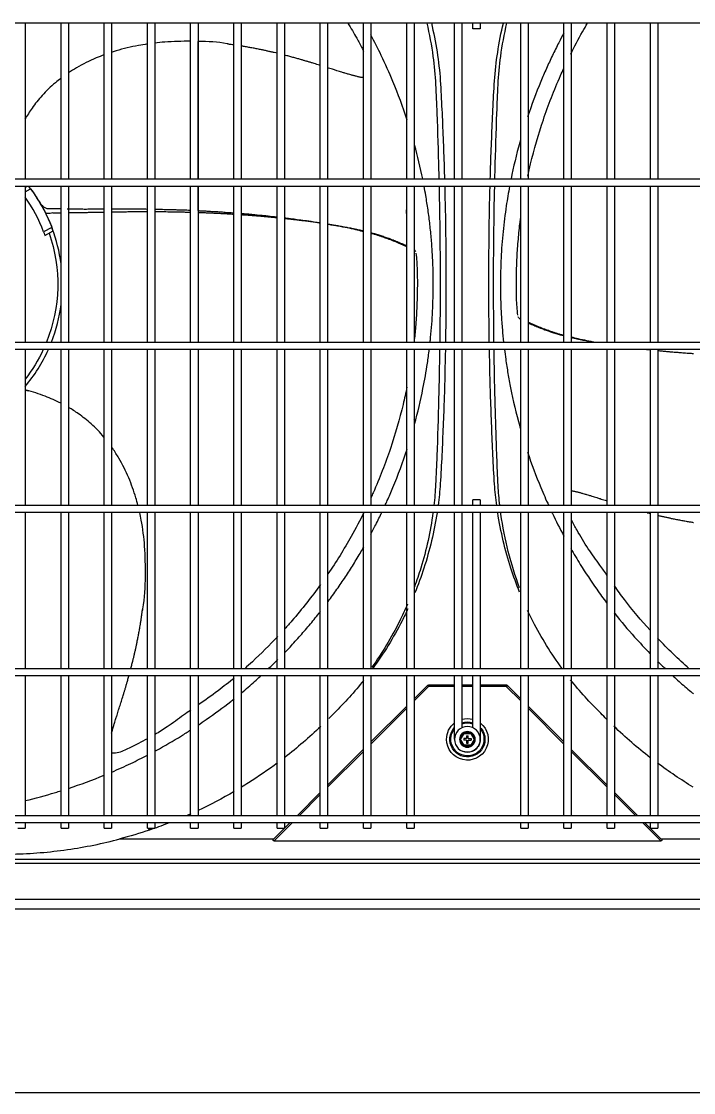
# Model space of a CAD drawing. Header units: millimetres. Extents: x 0 to 504600, y 0 to 118800.
# Drawn here: x 432141 to 432506, y 45578 to 46161 of the extents above; entities that cross this region are included whole.
import ezdxf

# ---------------------------------------------------------------- set-up
doc = ezdxf.new("R2010")
doc.units = ezdxf.units.MM
doc.header["$LTSCALE"] = 200
doc.layers.add('LG-AIRCON', color=240, linetype='Continuous')

# ---------------------------------------------------------------- blocks, each defined once
blk = doc.blocks.new('UXB1', base_point=(168674.67, -72229.04))
at = {"layer": 'LG-AIRCON', "color": 0}
for p, q in [((168093.75, -71467.16), (169255.13, -71467.16)), ((169255.13, -71472.16), (168093.75, -71472.16)), ((168148.66, -71491.95), (169200.23, -71491.95)), ((169198.7, -71494.07), (168150.18, -71494.07)), ((168485.48, -71505.19), (168569.18, -71505.19)), ((168577.98, -71513.99), (168568.98, -71504.99)), ((168569.31, -71504.19), (168779.56, -71504.19)), ((168579.11, -71513.99), (168569.31, -71504.19)), ((168779.56, -71504.19), (168769.76, -71513.99)), ((168779.89, -71504.99), (168770.9, -71513.99)), ((168779.69, -71505.19), (168863.4, -71505.19)), ((168429.98, -71510.99), (168433.98, -71510.99)), ((168433.98, -71513.99), (168433.98, -71510.99)), ((168453.48, -71510.99), (168453.48, -71513.99)), ((168453.48, -71510.99), (168457.47, -71510.99)), ((168457.47, -71513.99), (168457.47, -71510.99)), ((168476.97, -71510.99), (168476.97, -71513.99)), ((168476.97, -71510.99), (168480.97, -71510.99)), ((168480.97, -71513.99), (168480.97, -71510.99)), ((168500.47, -71510.99), (168500.47, -71513.99)), ((168500.47, -71510.99), (168504.47, -71510.99)), ((168504.47, -71513.99), (168504.47, -71510.99)), ((168523.96, -71510.99), (168523.96, -71513.99)), ((168523.96, -71510.99), (168527.96, -71510.99)), ((168527.96, -71513.99), (168527.96, -71510.99)), ((168547.46, -71510.99), (168547.46, -71513.99)), ((168547.46, -71510.99), (168551.46, -71510.99)), ((168551.46, -71513.99), (168551.46, -71510.99)), ((168570.96, -71510.99), (168570.96, -71513.99)), ((168570.96, -71510.99), (168574.96, -71510.99)), ((168574.96, -71513.99), (168574.96, -71510.99)), ((168594.45, -71510.99), (168594.45, -71513.99)), ((168594.45, -71510.99), (168598.45, -71510.99)), ((168598.45, -71513.99), (168598.45, -71510.99)), ((168617.95, -71510.99), (168617.95, -71513.99)), ((168617.95, -71510.99), (168621.95, -71510.99)), ((168621.95, -71513.99), (168621.95, -71510.99)), ((168641.45, -71510.99), (168641.45, -71513.99)), ((168641.45, -71510.99), (168645.45, -71510.99)), ((168645.45, -71513.99), (168645.45, -71510.99)), ((168703.44, -71510.99), (168703.44, -71513.99)), ((168703.44, -71510.99), (168707.44, -71510.99)), ((168707.44, -71513.99), (168707.44, -71510.99)), ((168726.93, -71510.99), (168726.93, -71513.99)), ((168726.93, -71510.99), (168730.93, -71510.99)), ((168730.93, -71513.99), (168730.93, -71510.99)), ((168750.43, -71510.99), (168750.43, -71513.99)), ((168750.43, -71510.99), (168754.43, -71510.99)), ((168754.43, -71513.99), (168754.43, -71510.99)), ((168773.93, -71510.99), (168773.93, -71513.99)), ((168773.93, -71510.99), (168777.92, -71510.99)), ((168777.92, -71513.99), (168777.92, -71510.99)), ((169201.5, -71513.99), (168146.95, -71513.99)), ((168146.95, -71517.99), (169201.5, -71517.99)), ((168433.98, -71593.98), (168433.98, -71517.99)), ((168453.48, -71517.99), (168453.48, -71593.98)), ((168457.47, -71593.98), (168457.47, -71517.99)), ((168476.97, -71517.99), (168476.97, -71593.98)), ((168480.97, -71593.98), (168480.97, -71517.99)), ((168500.47, -71517.99), (168500.47, -71593.98)), ((168504.47, -71593.98), (168504.47, -71517.99)), ((168523.96, -71517.99), (168523.96, -71593.98)), ((168527.96, -71593.98), (168527.96, -71517.99)), ((168547.46, -71517.99), (168547.46, -71593.98)), ((168551.46, -71593.98), (168551.46, -71517.99)), ((168570.96, -71517.99), (168570.96, -71593.98)), ((168574.96, -71593.98), (168574.96, -71517.99)), ((168594.45, -71530.46), (168581.98, -71517.99)), ((168594.45, -71529.33), (168583.11, -71517.99)), ((168594.45, -71517.99), (168594.45, -71593.98)), ((168598.45, -71593.98), (168598.45, -71517.99)), ((168617.95, -71517.99), (168617.95, -71593.98)), ((168621.95, -71593.98), (168621.95, -71517.99)), ((168641.45, -71517.99), (168641.45, -71593.98)), ((168645.45, -71593.98), (168645.45, -71517.99)), ((168703.44, -71517.99), (168703.44, -71593.98)), ((168707.44, -71593.98), (168707.44, -71517.99)), ((168726.93, -71517.99), (168726.93, -71593.98)), ((168730.93, -71593.98), (168730.93, -71517.99)), ((168750.43, -71517.99), (168750.43, -71593.98)), ((168765.77, -71517.99), (168754.43, -71529.33)), ((168766.9, -71517.99), (168754.43, -71530.46)), ((168754.43, -71593.98), (168754.43, -71517.99)), ((168773.93, -71517.99), (168773.93, -71593.98)), ((168777.92, -71593.98), (168777.92, -71517.99)), ((168617.95, -71552.83), (168598.45, -71533.33)), ((168617.95, -71553.96), (168598.45, -71534.46)), ((168750.43, -71533.32), (168730.93, -71552.82)), ((168750.43, -71534.46), (168730.93, -71553.95)), ((168641.45, -71576.32), (168621.95, -71556.83)), ((168641.45, -71577.45), (168621.95, -71557.96)), ((168670.19, -71559.39), (168672.31, -71555.71)), ((168672.6, -71556.21), (168670.77, -71559.39)), ((168672.31, -71555.71), (168676.56, -71555.71)), ((168672.31, -71555.71), (168672.6, -71556.21)), ((168673.94, -71558.89), (168672.44, -71558.89)), ((168672.44, -71559.89), (168672.44, -71558.89)), ((168676.27, -71556.21), (168672.6, -71556.21)), ((168673.94, -71557.39), (168674.94, -71557.39)), ((168673.94, -71558.89), (168673.94, -71557.39)), ((168674.94, -71557.39), (168674.94, -71558.89)), ((168674.94, -71558.89), (168676.44, -71558.89)), ((168676.27, -71556.21), (168676.56, -71555.71)), ((168678.11, -71559.39), (168676.27, -71556.21)), ((168676.44, -71559.89), (168676.44, -71558.89)), ((168676.56, -71555.71), (168678.69, -71559.39)), ((168726.93, -71556.82), (168707.44, -71576.32)), ((168726.93, -71557.95), (168707.44, -71577.45)), ((168667.44, -71559.58), (168667.44, -71573.32)), ((168672.31, -71563.07), (168670.19, -71559.39)), ((168670.19, -71559.39), (168670.77, -71559.39)), ((168670.77, -71559.39), (168672.6, -71562.57)), ((168672.31, -71563.07), (168672.6, -71562.57)), ((168676.56, -71563.07), (168672.31, -71563.07)), ((168673.94, -71559.89), (168672.44, -71559.89)), ((168672.6, -71562.57), (168676.27, -71562.57)), ((168673.94, -71561.39), (168673.94, -71559.89)), ((168673.94, -71561.39), (168674.94, -71561.39)), ((168674.94, -71559.89), (168674.94, -71561.39)), ((168674.94, -71559.89), (168676.44, -71559.89)), ((168676.27, -71562.57), (168678.11, -71559.39)), ((168676.27, -71562.57), (168676.56, -71563.07)), ((168678.69, -71559.39), (168676.56, -71563.07)), ((168678.11, -71559.39), (168678.69, -71559.39)), ((168681.43, -71573.32), (168681.43, -71559.53)), ((168671.44, -71573.32), (168671.44, -71565.72)), ((168677.44, -71565.72), (168677.44, -71573.32)), ((168667.44, -71573.32), (168667.44, -71576.15)), ((168667.44, -71576.15), (168667.44, -71579.81)), ((168667.44, -71576.15), (168667.44, -71576.15)), ((168671.44, -71576.15), (168671.44, -71573.32)), ((168671.44, -71579.81), (168671.44, -71576.15)), ((168677.44, -71571.24), (168677.44, -71593.98)), ((168677.44, -71576.15), (168677.44, -71579.81)), ((168681.43, -71593.98), (168681.43, -71571.24)), ((168681.43, -71579.81), (168681.43, -71576.15)), ((168653.27, -71588.15), (168645.44, -71580.32)), ((168652.7, -71588.71), (168645.44, -71581.45)), ((168667.44, -71579.81), (168667.44, -71582.63)), ((168667.44, -71579.81), (168667.44, -71579.81)), ((168671.44, -71582.63), (168671.44, -71579.81)), ((168703.44, -71580.31), (168695.61, -71588.15)), ((168703.44, -71581.45), (168696.17, -71588.71)), ((168667.44, -71582.63), (168667.44, -71593.98)), ((168671.44, -71593.98), (168671.44, -71582.63)), ((168652.7, -71588.71), (168653.27, -71588.15)), ((168667.44, -71588.15), (168653.27, -71588.15)), ((168653.27, -71588.15), (168653.27, -71588.95)), ((168667.44, -71588.95), (168653.27, -71588.95)), ((168677.44, -71588.15), (168671.44, -71588.15)), ((168677.44, -71588.95), (168671.44, -71588.95)), ((168695.61, -71588.15), (168681.43, -71588.15)), ((168695.61, -71588.95), (168681.43, -71588.95)), ((168695.61, -71588.15), (168695.61, -71588.95)), ((168695.61, -71588.15), (168696.17, -71588.71)), ((169266.49, -71593.97), (168081.96, -71593.97)), ((168081.96, -71597.97), (169266.49, -71597.97)), ((168433.98, -71682.77), (168433.98, -71597.98)), ((168453.48, -71597.98), (168453.48, -71682.77)), ((168457.47, -71682.77), (168457.47, -71597.98)), ((168476.97, -71597.98), (168476.97, -71682.77)), ((168480.97, -71682.77), (168480.97, -71597.98)), ((168500.47, -71597.98), (168500.47, -71682.77)), ((168504.47, -71682.77), (168504.47, -71597.98)), ((168523.96, -71597.98), (168523.96, -71682.77)), ((168527.96, -71682.77), (168527.96, -71597.98)), ((168547.46, -71597.98), (168547.46, -71682.77)), ((168551.46, -71682.77), (168551.46, -71597.98)), ((168570.96, -71597.98), (168570.96, -71682.77)), ((168574.96, -71682.77), (168574.96, -71597.98)), ((168594.45, -71597.98), (168594.45, -71682.77)), ((168598.45, -71682.77), (168598.45, -71597.98)), ((168617.95, -71597.98), (168617.95, -71682.77)), ((168621.95, -71682.77), (168621.95, -71597.98)), ((168641.45, -71597.98), (168641.45, -71682.77)), ((168645.45, -71682.77), (168645.45, -71597.98)), ((168667.44, -71597.98), (168667.44, -71682.76)), ((168671.44, -71682.76), (168671.44, -71597.98)), ((168677.44, -71597.97), (168677.44, -71682.76)), ((168681.43, -71682.76), (168681.43, -71597.97)), ((168703.44, -71597.98), (168703.44, -71682.77)), ((168707.44, -71682.77), (168707.44, -71597.98)), ((168726.93, -71597.98), (168726.93, -71682.77)), ((168730.93, -71682.77), (168730.93, -71597.98)), ((168750.43, -71597.98), (168750.43, -71682.77)), ((168754.43, -71682.77), (168754.43, -71597.98)), ((168773.93, -71597.98), (168773.93, -71682.77)), ((168777.92, -71682.77), (168777.92, -71597.98)), ((169266.49, -71682.76), (168081.96, -71682.76)), ((168081.96, -71686.76), (169266.49, -71686.76)), ((168433.98, -71771.55), (168433.98, -71686.77)), ((168453.48, -71686.77), (168453.48, -71771.55)), ((168457.47, -71771.55), (168457.47, -71686.77)), ((168476.97, -71686.77), (168476.97, -71771.55)), ((168480.97, -71771.55), (168480.97, -71686.77)), ((168500.47, -71686.77), (168500.47, -71771.55)), ((168504.47, -71771.55), (168504.47, -71686.77)), ((168523.96, -71686.77), (168523.96, -71771.55)), ((168527.96, -71771.55), (168527.96, -71686.77)), ((168547.46, -71686.77), (168547.46, -71771.55)), ((168551.46, -71771.55), (168551.46, -71686.77)), ((168570.96, -71686.77), (168570.96, -71771.55)), ((168574.96, -71771.55), (168574.96, -71686.77)), ((168594.45, -71686.77), (168594.45, -71771.55)), ((168598.45, -71771.55), (168598.45, -71686.77)), ((168617.95, -71686.77), (168617.95, -71771.55)), ((168621.95, -71771.55), (168621.95, -71686.77)), ((168641.45, -71686.77), (168641.45, -71771.55)), ((168645.45, -71771.55), (168645.45, -71686.77)), ((168667.44, -71686.76), (168667.44, -71771.55)), ((168671.44, -71771.55), (168671.44, -71686.76)), ((168677.44, -71686.76), (168677.44, -71689.76)), ((168681.43, -71689.76), (168681.43, -71686.76)), ((168703.44, -71686.77), (168703.44, -71771.55)), ((168707.44, -71771.55), (168707.44, -71686.77)), ((168726.93, -71686.77), (168726.93, -71771.55)), ((168730.93, -71771.55), (168730.93, -71686.77)), ((168750.43, -71686.77), (168750.43, -71771.55)), ((168754.43, -71771.55), (168754.43, -71686.77)), ((168773.93, -71686.77), (168773.93, -71771.55)), ((168777.92, -71771.55), (168777.92, -71686.77)), ((168645.94, -71732.96), (168645.45, -71733.37)), ((169266.49, -71771.55), (168081.96, -71771.55)), ((168081.96, -71775.55), (169266.49, -71775.55)), ((168433.98, -71860.33), (168433.98, -71775.55)), ((168453.48, -71775.55), (168453.48, -71860.33)), ((168457.47, -71860.33), (168457.47, -71775.55)), ((168476.97, -71775.55), (168476.97, -71860.33)), ((168480.97, -71860.33), (168480.97, -71775.55)), ((168500.47, -71775.55), (168500.47, -71860.33)), ((168504.47, -71860.33), (168504.47, -71775.55)), ((168523.96, -71775.55), (168523.96, -71860.33)), ((168527.96, -71860.33), (168527.96, -71775.55)), ((168547.46, -71775.55), (168547.46, -71860.33)), ((168551.46, -71860.33), (168551.46, -71775.55)), ((168570.96, -71775.55), (168570.96, -71860.33)), ((168574.96, -71860.33), (168574.96, -71775.55)), ((168594.45, -71775.55), (168594.45, -71860.33)), ((168598.45, -71860.33), (168598.45, -71775.55)), ((168617.95, -71775.55), (168617.95, -71860.33)), ((168621.95, -71860.33), (168621.95, -71775.55)), ((168641.45, -71775.55), (168641.45, -71860.33)), ((168645.45, -71860.33), (168645.45, -71775.55)), ((168667.44, -71775.55), (168667.44, -71860.33)), ((168671.44, -71860.33), (168671.44, -71775.55)), ((168703.44, -71775.55), (168703.44, -71860.33)), ((168707.44, -71860.33), (168707.44, -71775.55)), ((168726.93, -71775.55), (168726.93, -71860.33)), ((168730.93, -71860.33), (168730.93, -71775.55)), ((168750.43, -71775.55), (168750.43, -71860.33)), ((168754.43, -71860.33), (168754.43, -71775.55)), ((168773.93, -71775.55), (168773.93, -71860.33)), ((168777.92, -71860.33), (168777.92, -71775.55)), ((168448.43, -71837.99), (168444, -71835.56)), ((168444.68, -71833.65), (168449.13, -71836.09)), ((168528.01, -71847.13), (168528.01, -71860.34)), ((169266.49, -71860.33), (168081.96, -71860.33)), ((168433.98, -71857.43), (168436.89, -71859.03)), ((168435.11, -71860.33), (168433.98, -71859.71)), ((168081.96, -71864.33), (169266.49, -71864.33)), ((168433.98, -71949.11), (168433.98, -71864.33)), ((168453.48, -71864.33), (168453.48, -71949.11)), ((168457.47, -71949.11), (168457.47, -71864.33)), ((168476.97, -71864.33), (168476.97, -71949.11)), ((168480.97, -71949.11), (168480.97, -71864.33)), ((168500.47, -71864.33), (168500.47, -71949.11)), ((168504.47, -71949.11), (168504.47, -71864.33)), ((168523.96, -71864.33), (168523.96, -71949.11)), ((168527.96, -71949.11), (168527.96, -71864.33)), ((168528.01, -71864.33), (168528.01, -71939.11)), ((168547.46, -71864.33), (168547.46, -71949.11)), ((168551.46, -71949.11), (168551.46, -71864.33)), ((168570.96, -71864.33), (168570.96, -71949.11)), ((168574.96, -71949.11), (168574.96, -71864.33)), ((168594.45, -71864.33), (168594.45, -71949.11)), ((168598.45, -71949.11), (168598.45, -71864.33)), ((168617.95, -71864.33), (168617.95, -71949.11)), ((168621.95, -71949.11), (168621.95, -71864.33)), ((168641.45, -71864.33), (168641.45, -71949.11)), ((168645.45, -71949.11), (168645.45, -71864.33)), ((168667.44, -71864.33), (168667.44, -71949.12)), ((168671.44, -71949.12), (168671.44, -71864.33)), ((168703.44, -71864.33), (168703.44, -71949.11)), ((168707.44, -71949.11), (168707.44, -71864.33)), ((168726.93, -71864.33), (168726.93, -71949.11)), ((168730.93, -71949.11), (168730.93, -71864.33)), ((168750.43, -71864.33), (168750.43, -71949.11)), ((168754.43, -71949.11), (168754.43, -71864.33)), ((168773.93, -71864.33), (168773.93, -71949.11)), ((168777.92, -71949.11), (168777.92, -71864.33)), ((169266.49, -71949.12), (168081.96, -71949.12)), ((168677.44, -71946.12), (168677.44, -71949.12)), ((168681.44, -71946.12), (168677.44, -71946.12)), ((168681.44, -71949.12), (168681.44, -71946.12))]:
    blk.add_line(p, q, dxfattribs=at)
for radius in [7, 4.25, 4.25]:
    blk.add_circle((168674.44, -71559.39), radius, dxfattribs=at)
for centre, radius, start, end in [((168674.44, -71559.39), 11.33, 308.14308, 180), ((168674.44, -71559.39), 9.56, 0, 222.98051), ((168674.44, -71559.39), 9, 0, 218.96435), ((168674.44, -71559.39), 11.33, 180, 231.86254), ((168674.44, -71559.39), 9, 321.04116, 0), ((168674.44, -71559.39), 9.56, 317.01944, 0), ((168674.44, -71559.39), 9, 250.54316, 289.45693), ((168674.44, -71559.39), 9.56, 251.73557, 288.26424), ((168674.44, -71559.39), 11.33, 254.66068, 285.33939), ((168653.27, -71588.15), 0.8, 225, 270), ((168367.19, -71807.1), 84.49, 24.88861, 37.76732), ((168367.19, -71807.1), 84.49, 340.78677, 21.93297), ((168367.19, -71807.1), 86.91, 323.31487, 339.18513), ((168652.33, -71846.6), 11, 171.83816, 188.16183), ((168652.33, -71846.6), 17.95, 261.05645, 262.72838)]:
    blk.add_arc(centre, radius, start, end, dxfattribs=at)
at = {"layer": 'LG-AIRCON', "color": 0, "extrusion": (0, 0, -1)}
for centre, radius, start, end in [((-168695.61, -71588.15), 0.8, 225, 270), ((-168367.19, -71807.1), 86.99, 140.15617, 155.87266), ((-168367.19, -71807.1), 86.99, 158.72809, 172.71037), ((-168367.19, -71807.1), 86.99, 187.28881, 200.43568), ((-168367.19, -71807.1), 81.91, 200.32667, 215.37284), ((-168367.19, -71807.1), 86.99, 207.66968, 217.72834)]:
    blk.add_arc(centre, radius, start, end, dxfattribs=at)
at = {"layer": 'LG-AIRCON', "color": 0, "extrusion": (5.03151e-06, -5.39034e-06, 1)}
blk.add_arc((168434.43, -71744.33, 1.22), 5, 264.84425, 286.46768, dxfattribs=at)
at = {"layer": 'LG-AIRCON', "color": 0}
for centre, major_axis in [((168570.11, -71504.99), (-1.37, 0.57)), ((168778.76, -71504.99), (1.37, 0.57))]:
    blk.add_ellipse(centre, major_axis=major_axis, ratio=0.414214, start_param=5.497787, end_param=7.068583, dxfattribs=at)
for points, knots in [([(168367.49, -71496.19), (168377.46, -71496.25), (168387.43, -71496.35), (168402.38, -71496.55), (168407.37, -71496.62), (168417.34, -71496.78), (168422.32, -71496.85), (168432.29, -71497.1), (168437.28, -71497.34), (168447.16, -71498.15), (168452.06, -71498.7), (168466.61, -71500.78), (168476.13, -71502.72), (168485.48, -71505.19)], [0, 0, 0, 0, 0.25, 0.25, 0.375, 0.375, 0.5, 0.5, 0.625, 0.625, 0.75, 0.75, 1, 1, 1, 1]), ([(168434.06, -71526.05), (168439.54, -71527.36), (168446.04, -71529.11), (168452.47, -71531.08), (168453.51, -71531.41)], [0, 0, 0, 0, 0.838104, 1, 1, 1, 1]), ([(168571.2, -71546.56), (168566.11, -71542.76), (168560.86, -71539.15), (168554.17, -71534.91), (168552.85, -71534.09), (168551.53, -71533.29)], [0, 0, 0, 0, 0.803702, 0.803702, 1, 1, 1, 1]), ([(168481.03, -71541.59), (168484.55, -71543.1), (168491.1, -71546.07), (168497.54, -71549.28), (168500.53, -71550.84)], [0, 0, 0, 0, 0.53182, 1, 1, 1, 1]), ([(168500.47, -71559.73), (168498.85, -71558.84), (168495.3, -71556.98), (168490.67, -71554.66), (168486.54, -71552.75), (168483.84, -71551.87), (168481.91, -71551.78), (168481.22, -71551.94), (168480.96, -71552.04)], [0, 0, 0, 0, 0.264162, 0.571071, 0.733206, 0.891725, 0.957075, 1, 1, 1, 1]), ([(168504.5, -71552.95), (168504.76, -71553.09), (168509.65, -71555.74), (168516.21, -71559.55), (168522.37, -71563.44), (168524.05, -71564.53)], [0, 0, 0, 0, 0.038243, 0.734735, 1, 1, 1, 1]), ([(168681.43, -71559.39), (168681.43, -71558.78), (168681.29, -71557.65), (168680.53, -71555.71), (168679.11, -71553.98), (168677.23, -71552.89), (168675.39, -71552.38), (168673.79, -71552.37), (168672.79, -71552.66), (168672.43, -71552.82)], [0, 0, 0, 0, 0.137285, 0.262147, 0.473488, 0.63553, 0.754235, 0.906368, 1, 1, 1, 1]), ([(168480.92, -71562.75), (168480.97, -71562.92), (168481.13, -71563.48), (168481.37, -71564.31), (168481.68, -71565.37), (168481.96, -71566.32), (168482.26, -71567.3), (168482.57, -71568.29), (168482.93, -71569.44), (168483.3, -71570.62), (168483.63, -71571.66), (168483.97, -71572.72), (168484.36, -71573.95), (168484.76, -71575.21), (168485.15, -71576.45), (168485.55, -71577.73), (168485.96, -71579.02), (168486.37, -71580.35), (168486.79, -71581.69), (168487.21, -71583.06), (168487.63, -71584.43), (168488.05, -71585.81), (168488.51, -71587.38), (168488.97, -71588.95), (168489.38, -71590.36), (168489.83, -71591.95), (168490.15, -71593.1), (168490.37, -71593.89), (168490.39, -71593.97)], [0, 0, 0, 0, 0.021221, 0.066801, 0.097188, 0.142768, 0.173155, 0.203541, 0.249122, 0.294702, 0.325088, 0.355475, 0.401055, 0.446635, 0.477022, 0.522602, 0.568182, 0.598569, 0.644149, 0.689729, 0.720116, 0.765696, 0.811276, 0.856856, 0.902436, 0.932823, 0.993597, 1, 1, 1, 1]), ([(168524, -71575.29), (168522.71, -71574.39), (168518.44, -71571.37), (168512.13, -71566.66), (168506.79, -71563.33), (168504.53, -71562.01)], [0, 0, 0, 0, 0.202389, 0.669659, 1, 1, 1, 1]), ([(168527.98, -71567.12), (168529.49, -71568.14), (168535.55, -71572.28), (168542.05, -71577.11), (168546.97, -71581), (168547.55, -71581.47)], [0, 0, 0, 0, 0.224879, 0.906883, 1, 1, 1, 1]), ([(168547.71, -71592.92), (168544.84, -71590.49), (168538.47, -71585.37), (168531.71, -71580.65), (168528.04, -71578.11)], [0, 0, 0, 0, 0.462065, 1, 1, 1, 1]), ([(168551.52, -71584.69), (168553.97, -71586.72), (168557.45, -71589.7), (168560.83, -71592.79), (168561.86, -71593.74)], [0, 0, 0, 0, 0.695118, 1, 1, 1, 1]), ([(168786.41, -71593.71), (168787.44, -71592.77), (168790.59, -71589.95), (168794.27, -71586.78), (168796.92, -71584.57), (168797.4, -71584.18)], [0, 0, 0, 0, 0.288093, 0.872679, 1, 1, 1, 1]), ([(168491.47, -71597.98), (168491.48, -71598.01), (168491.68, -71598.78), (168491.97, -71599.93), (168492.4, -71601.61), (168492.77, -71603.12), (168493.18, -71604.85), (168493.59, -71606.58), (168493.98, -71608.31), (168494.36, -71610.04), (168494.76, -71611.96), (168495.12, -71613.69), (168495.5, -71615.63), (168495.79, -71617.18), (168496.14, -71619.13), (168496.44, -71620.88), (168496.77, -71622.86), (168497.04, -71624.65), (168497.31, -71626.47), (168497.56, -71628.29), (168497.72, -71629.5), (168497.79, -71630.11)], [0, 0, 0, 0, 0.003613, 0.076073, 0.112302, 0.166647, 0.220991, 0.275335, 0.32968, 0.384024, 0.438368, 0.510827, 0.547057, 0.619516, 0.655746, 0.728205, 0.782549, 0.836893, 0.891238, 0.945582, 1, 1, 1, 1]), ([(168571.31, -71615.4), (168566.91, -71610.72), (168560.98, -71604.82), (168554.74, -71599.1), (168553.34, -71597.83)], [0, 0, 0, 0, 0.777017, 1, 1, 1, 1]), ([(168641.83, -71632.9), (168640.46, -71629.74), (168639.01, -71626.62), (168633.13, -71614.86), (168628.14, -71606.55), (168622.51, -71598.64)], [0, 0, 0, 0, 0.260427, 0.260427, 1, 1, 1, 1]), ([(168642.11, -71630.44), (168641.08, -71628.23), (168640.02, -71626.05), (168634.26, -71614.81), (168628.85, -71606.02), (168622.84, -71597.79)], [0, 0, 0, 0, 0.192969, 0.192969, 1, 1, 1, 1]), ([(168725.9, -71597.96), (168720, -71606.06), (168714.73, -71614.62), (168709.1, -71625.58), (168708.14, -71627.53), (168707.21, -71629.5)], [0, 0, 0, 0, 0.823029, 0.823029, 1, 1, 1, 1]), ([(168575.1, -71606.61), (168575.83, -71607.36), (168578.5, -71610.14), (168582.98, -71615.05), (168588.46, -71621.39), (168592.3, -71626.11), (168594.33, -71628.7), (168594.65, -71629.11)], [0, 0, 0, 0, 0.10453, 0.387673, 0.668723, 0.947676, 1, 1, 1, 1]), ([(168754.25, -71628.32), (168754.37, -71628.18), (168757.93, -71623.65), (168764.27, -71616.04), (168770.95, -71608.99), (168773.82, -71606)], [0, 0, 0, 0, 0.019072, 0.581193, 1, 1, 1, 1]), ([(168594.61, -71643.68), (168589.78, -71636.95), (168583.41, -71628.85), (168576.48, -71621.03), (168575.19, -71619.6)], [0, 0, 0, 0, 0.816114, 1, 1, 1, 1]), ([(168773.85, -71618.73), (168768.97, -71624.04), (168762.25, -71631.91), (168756.19, -71640.4), (168754.4, -71642.95)], [0, 0, 0, 0, 0.70386, 1, 1, 1, 1]), ([(168497.86, -71629.59), (168497.92, -71629.88), (168499.1, -71636.02), (168499.46, -71647.72), (168499.28, -71663.85), (168497.78, -71675.36), (168496.54, -71681.44), (168496.24, -71682.79)], [0, 0, 0, 0, 0.017033, 0.353101, 0.655124, 0.923021, 1, 1, 1, 1]), ([(168598.73, -71634.45), (168600.36, -71636.63), (168603.54, -71641.04), (168608.11, -71647.75), (168612.46, -71654.54), (168615.78, -71660.06), (168617.65, -71663.3), (168618.19, -71664.24)], [0, 0, 0, 0, 0.229373, 0.457693, 0.68426, 0.909075, 1, 1, 1, 1]), ([(168730.67, -71663.24), (168732.35, -71660.32), (168736.84, -71652.8), (168743.36, -71642.93), (168748.32, -71636.1), (168750.15, -71633.66)], [0, 0, 0, 0, 0.284794, 0.741705, 1, 1, 1, 1]), ([(168657.94, -71682.73), (168656.36, -71672.46), (168653.95, -71662.34), (168649.31, -71647.99), (168647.67, -71643.48), (168645.86, -71639.04)], [0, 0, 0, 0, 0.681342, 0.681342, 1, 1, 1, 1]), ([(168702.82, -71639.54), (168701.1, -71643.8), (168699.53, -71648.11), (168694.93, -71662.3), (168692.54, -71672.38), (168690.95, -71682.7)], [0, 0, 0, 0, 0.306385, 0.306385, 1, 1, 1, 1]), ([(168655.72, -71682.75), (168654.34, -71672.56), (168652.14, -71662.51), (168648.05, -71649.15), (168646.88, -71645.72), (168645.62, -71642.32)], [0, 0, 0, 0, 0.742253, 0.742253, 1, 1, 1, 1]), ([(168702.82, -71641.87), (168697.99, -71654.79), (168694.6, -71668.16), (168692.64, -71682.2), (168692.61, -71682.46), (168692.57, -71682.73)], [0, 0, 0, 0, 0.981495, 0.981495, 1, 1, 1, 1]), ([(168618.28, -71683.09), (168616.07, -71678.63), (168610.09, -71667.28), (168603.17, -71656.1), (168598.61, -71649.4)], [0, 0, 0, 0, 0.392123, 1, 1, 1, 1]), ([(168750.45, -71648.62), (168749.16, -71650.47), (168745.77, -71655.3), (168739.86, -71663.22), (168734.88, -71671.56), (168732.01, -71677.02), (168730.99, -71679), (168730.93, -71679.12)], [0, 0, 0, 0, 0.188637, 0.492926, 0.817568, 0.9884, 1, 1, 1, 1]), ([(168621.97, -71671.11), (168622.71, -71672.51), (168624.65, -71676.22), (168626.55, -71680.07), (168627.72, -71682.51), (168627.77, -71682.61)], [0, 0, 0, 0, 0.36828, 0.975008, 1, 1, 1, 1]), ([(168720.52, -71682.61), (168720.56, -71682.51), (168722.59, -71678.28), (168724.72, -71674.09), (168726.89, -71670.05)], [0, 0, 0, 0, 0.023633, 1, 1, 1, 1]), ([(168777.89, -71681.34), (168778.21, -71681.26), (168779.1, -71681.05), (168780.57, -71680.71), (168782.3, -71680.32), (168784.03, -71679.94), (168785.95, -71679.53), (168787.69, -71679.18), (168789.62, -71678.8), (168791.17, -71678.51), (168793.12, -71678.16), (168794.88, -71677.85), (168796.44, -71677.6), (168797.23, -71677.47), (168797.42, -71677.44)], [0, 0, 0, 0, 0.04892, 0.138223, 0.227526, 0.316829, 0.406131, 0.525202, 0.584737, 0.703807, 0.763342, 0.882413, 0.971716, 1, 1, 1, 1]), ([(168495.28, -71686.79), (168494.93, -71688.16), (168493.53, -71693.21), (168490.44, -71701.92), (168486.03, -71710.79), (168482.69, -71716.06), (168481.42, -71717.89), (168481.31, -71718.04)], [0, 0, 0, 0, 0.124316, 0.45964, 0.807719, 0.983963, 1, 1, 1, 1]), ([(168629.65, -71686.63), (168630.06, -71687.54), (168631.53, -71690.78), (168635.88, -71700.89), (168639.35, -71710.29), (168641.66, -71717.37)], [0, 0, 0, 0, 0.090907, 0.323924, 1, 1, 1, 1]), ([(168659.34, -71771.54), (168659.21, -71762.6), (168659.03, -71753.66), (168658.53, -71734.37), (168658.21, -71724.01), (168657.61, -71708.48), (168657.44, -71703.3), (168656.96, -71694.31), (168656.65, -71690.51), (168656.22, -71686.73)], [0, 0, 0, 0, 0.315659, 0.315659, 0.681641, 0.681641, 0.864632, 0.864632, 1, 1, 1, 1]), ([(168662.46, -71771.54), (168662.3, -71762.85), (168662.08, -71754.16), (168661.47, -71735.03), (168661.05, -71724.59), (168660.29, -71708.96), (168660.08, -71703.74), (168659.43, -71694.59), (168659.03, -71690.65), (168658.51, -71686.72)], [0, 0, 0, 0, 0.307076, 0.307076, 0.675824, 0.675824, 0.860198, 0.860198, 1, 1, 1, 1]), ([(168690.37, -71686.73), (168689.86, -71690.58), (168689.46, -71694.45), (168688.81, -71703.54), (168688.6, -71708.77), (168687.84, -71724.44), (168687.42, -71734.89), (168686.81, -71754.08), (168686.59, -71762.81), (168686.42, -71771.54)], [0, 0, 0, 0, 0.136943, 0.136943, 0.321752, 0.321752, 0.691369, 0.691369, 1, 1, 1, 1]), ([(168692.07, -71686.76), (168691.66, -71690.33), (168691.36, -71693.91), (168690.86, -71702.7), (168690.7, -71707.91), (168690.1, -71723.53), (168689.77, -71733.95), (168689.26, -71753.43), (168689.08, -71762.48), (168688.95, -71771.54)], [0, 0, 0, 0, 0.126998, 0.126998, 0.311253, 0.311253, 0.679764, 0.679764, 1, 1, 1, 1]), ([(168707.17, -71715.71), (168709.34, -71709.2), (168712.99, -71699.42), (168717.16, -71689.86), (168718.64, -71686.63)], [0, 0, 0, 0, 0.658433, 1, 1, 1, 1]), ([(168641.56, -71751.09), (168640.93, -71747.96), (168638.45, -71736.82), (168632.96, -71717.64), (168626.41, -71700.74), (168622.45, -71691.92), (168622.07, -71691.09)], [0, 0, 0, 0, 0.157183, 0.558604, 0.95857, 1, 1, 1, 1]), ([(168681.43, -71689.76), (168681.43, -71689.76), (168681.42, -71689.76), (168681.33, -71689.76), (168681.24, -71689.76), (168681, -71689.76), (168680.84, -71689.76), (168680.49, -71689.76), (168680.29, -71689.76), (168679.86, -71689.76), (168679.64, -71689.76), (168679.19, -71689.76), (168678.96, -71689.76), (168678.54, -71689.76), (168678.34, -71689.76), (168678, -71689.76), (168677.84, -71689.76), (168677.61, -71689.76), (168677.53, -71689.76), (168677.45, -71689.76), (168677.43, -71689.76), (168677.44, -71689.76)], [0, 0, 0, 0, 0.072796, 0.072796, 0.180355, 0.180355, 0.287914, 0.287914, 0.395473, 0.395473, 0.503031, 0.503031, 0.61059, 0.61059, 0.718149, 0.718149, 0.825708, 0.825708, 0.933267, 0.933267, 1, 1, 1, 1]), ([(168730.86, -71694.7), (168730.88, -71694.7), (168731.08, -71694.67), (168731.45, -71694.61), (168732.08, -71694.5), (168732.68, -71694.38), (168733.45, -71694.21), (168734.23, -71694.03), (168735.04, -71693.83), (168735.77, -71693.64), (168736.51, -71693.44), (168737.39, -71693.19), (168738.3, -71692.93), (168739.36, -71692.62), (168740.32, -71692.33), (168741.29, -71692.03), (168742.28, -71691.73), (168743.43, -71691.37), (168744.61, -71691), (168745.65, -71690.67), (168746.72, -71690.33), (168747.94, -71689.94), (168749.2, -71689.54), (168750.02, -71689.28), (168750.38, -71689.17), (168750.42, -71689.15)], [0, 0, 0, 0, 0.004044, 0.044465, 0.084886, 0.125307, 0.165729, 0.22636, 0.266782, 0.307203, 0.347624, 0.388045, 0.448677, 0.489098, 0.54973, 0.590151, 0.630573, 0.691204, 0.751836, 0.792257, 0.832679, 0.89331, 0.953942, 0.994364, 1, 1, 1, 1]), ([(168476.98, -71723.69), (168476.93, -71723.75), (168474.72, -71726.37), (168470.29, -71730.95), (168463.69, -71736.22), (168459.4, -71738.97), (168457.56, -71740.05)], [0, 0, 0, 0, 0.009856, 0.405385, 0.751633, 1, 1, 1, 1]), ([(168645.72, -71730.94), (168647.47, -71737.34), (168650.06, -71748.34), (168652.44, -71761.93), (168653.41, -71769.03), (168653.72, -71771.51)], [0, 0, 0, 0, 0.48072, 0.818915, 1, 1, 1, 1]), ([(168694.57, -71771.51), (168694.78, -71769.78), (168695.36, -71765.42), (168696.45, -71758.45), (168698.7, -71746.22), (168701.07, -71736.28), (168703.1, -71728.99), (168703.22, -71728.57)], [0, 0, 0, 0, 0.119341, 0.301439, 0.482327, 0.969974, 1, 1, 1, 1]), ([(168453.5, -71742.26), (168450.71, -71743.67), (168444.53, -71746.38), (168438.12, -71748.52), (168434.61, -71749.49)], [0, 0, 0, 0, 0.466455, 1, 1, 1, 1]), ([(168773.9, -71771.23), (168773.45, -71771.28), (168772.69, -71771.36), (168771.72, -71771.46), (168771.21, -71771.52), (168771, -71771.54)], [0, 0, 0, 0, 0.46864, 0.785024, 1, 1, 1, 1]), ([(168797.43, -71769.2), (168797.38, -71769.21), (168796.68, -71769.25), (168795.49, -71769.34), (168793.85, -71769.45), (168792.38, -71769.56), (168790.94, -71769.67), (168789.35, -71769.8), (168787.77, -71769.93), (168786.2, -71770.06), (168784.62, -71770.19), (168783.21, -71770.32), (168781.64, -71770.46), (168780.22, -71770.59), (168778.87, -71770.72), (168778.15, -71770.79), (168777.91, -71770.82)], [0, 0, 0, 0, 0.007103, 0.105116, 0.178625, 0.252135, 0.325644, 0.399153, 0.497166, 0.570676, 0.644185, 0.742198, 0.791204, 0.889217, 0.962726, 1, 1, 1, 1]), ([(168646.48, -71823.94), (168646.78, -71820.91), (168647.21, -71814.98), (168647.26, -71804.97), (168647.02, -71794.63), (168646.35, -71784.5), (168645.77, -71778.5), (168645.47, -71775.82)], [0, 0, 0, 0, 0.183902, 0.361313, 0.620544, 0.830062, 1, 1, 1, 1]), ([(168654.18, -71775.53), (168654.28, -71776.4), (168654.87, -71782.02), (168655.69, -71792.47), (168655.83, -71802.08), (168655.9, -71806.9)], [0, 0, 0, 0, 0.083377, 0.539095, 1, 1, 1, 1]), ([(168692.39, -71806.9), (168692.41, -71804.16), (168692.46, -71798.67), (168692.82, -71790.49), (168693.37, -71782.78), (168693.85, -71777.8), (168694.1, -71775.53)], [0, 0, 0, 0, 0.262384, 0.523093, 0.782124, 1, 1, 1, 1]), ([(168726.92, -71778.92), (168726.73, -71778.97), (168726.28, -71779.09), (168725.45, -71779.31), (168724.45, -71779.59), (168723.46, -71779.88), (168722.51, -71780.16), (168721.52, -71780.46), (168720.56, -71780.77), (168719.73, -71781.04), (168718.91, -71781.32), (168717.98, -71781.65), (168717.06, -71781.98), (168716.27, -71782.27), (168715.49, -71782.57), (168714.72, -71782.87), (168713.86, -71783.21), (168713.12, -71783.51), (168712.4, -71783.81), (168711.79, -71784.06), (168711.18, -71784.32), (168710.5, -71784.6), (168709.84, -71784.89), (168709.18, -71785.17), (168708.67, -71785.39), (168708.11, -71785.63), (168707.72, -71785.8), (168707.46, -71785.92), (168707.36, -71785.96)], [0, 0, 0, 0, 0.025302, 0.058842, 0.109154, 0.159465, 0.193006, 0.243317, 0.293628, 0.327169, 0.36071, 0.411021, 0.461332, 0.494873, 0.528414, 0.578725, 0.612266, 0.662577, 0.696118, 0.729658, 0.763199, 0.79674, 0.847051, 0.880592, 0.914133, 0.947674, 0.981214, 1, 1, 1, 1]), ([(168726.92, -71779.19), (168726.55, -71779.29), (168725.57, -71779.55), (168724.32, -71779.91), (168723.37, -71780.2), (168722.46, -71780.47), (168721.23, -71780.88), (168719.43, -71781.47), (168716.02, -71782.69), (168712.28, -71784.21), (168709, -71785.64), (168707.8, -71786.22), (168707.4, -71786.42)], [0, 0, 0, 0, 0.053839, 0.149249, 0.203333, 0.226493, 0.301247, 0.373104, 0.496736, 0.801431, 0.930492, 1, 1, 1, 1]), ([(168742.63, -71775.55), (168742.56, -71775.57), (168742.19, -71775.63), (168741.28, -71775.8), (168740.17, -71776), (168738.8, -71776.26), (168737.71, -71776.47), (168736.36, -71776.75), (168735.28, -71776.97), (168734.08, -71777.22), (168733.02, -71777.45), (168731.93, -71777.7), (168731.23, -71777.86), (168730.94, -71777.93)], [0, 0, 0, 0, 0.019315, 0.08873, 0.227561, 0.296976, 0.435806, 0.505221, 0.644052, 0.713467, 0.81759, 0.921713, 1, 1, 1, 1]), ([(168743.12, -71775.55), (168743.11, -71775.55), (168742.12, -71775.73), (168739.66, -71776.26), (168737.33, -71776.7), (168733.82, -71777.47), (168732.25, -71777.96), (168730.97, -71778.27), (168730.94, -71778.27)], [0, 0, 0, 0, 0.002202, 0.228493, 0.627967, 0.70862, 0.991569, 1, 1, 1, 1]), ([(168701.81, -71790.27), (168701.51, -71793.3), (168701.08, -71799.23), (168701.03, -71809.24), (168701.27, -71819.57), (168701.97, -71830.21), (168702.72, -71837.71), (168703.23, -71841.89), (168703.36, -71842.89)], [0, 0, 0, 0, 0.167977, 0.330025, 0.566807, 0.758181, 0.942521, 1, 1, 1, 1]), ([(168703.4, -71787.85), (168703.29, -71787.92), (168702.92, -71788.16), (168702.5, -71788.62), (168702.17, -71789.13), (168702.03, -71789.41)], [0, 0, 0, 0, 0.14858, 0.57746, 1, 1, 1, 1]), ([(168655.9, -71806.9), (168655.87, -71809.65), (168655.83, -71815.14), (168655.46, -71823.32), (168654.89, -71831.45), (168654.09, -71839.5), (168653.07, -71847.47), (168651.99, -71854.42), (168651.22, -71858.7), (168650.9, -71860.36)], [0, 0, 0, 0, 0.153416, 0.305853, 0.457308, 0.607781, 0.75727, 0.905773, 1, 1, 1, 1]), ([(168697.38, -71860.36), (168696.72, -71856.83), (168695.33, -71848.62), (168693.72, -71835.63), (168692.6, -71821.34), (168692.46, -71811.73), (168692.39, -71806.9)], [0, 0, 0, 0, 0.200697, 0.464092, 0.73053, 1, 1, 1, 1]), ([(168645.47, -71825.92), (168645.59, -71825.8), (168645.86, -71825.47), (168646.12, -71825.08), (168646.26, -71824.8)], [0, 0, 0, 0, 0.363149, 1, 1, 1, 1]), ([(168621.96, -71834.86), (168622.12, -71834.82), (168622.9, -71834.61), (168623.96, -71834.29), (168624.92, -71834.01), (168625.82, -71833.74), (168627.05, -71833.33), (168628.86, -71832.73), (168632.26, -71831.52), (168636.01, -71830), (168639.51, -71828.47), (168640.89, -71827.79), (168641.46, -71827.51)], [0, 0, 0, 0, 0.024177, 0.119177, 0.173029, 0.19609, 0.270523, 0.342071, 0.465172, 0.768559, 0.897066, 1, 1, 1, 1]), ([(168621.98, -71835.13), (168622.22, -71835.06), (168622.85, -71834.89), (168623.84, -71834.62), (168624.83, -71834.33), (168625.78, -71834.05), (168626.76, -71833.75), (168627.72, -71833.44), (168628.56, -71833.16), (168629.38, -71832.89), (168630.31, -71832.56), (168631.23, -71832.23), (168632.02, -71831.94), (168632.8, -71831.64), (168633.56, -71831.34), (168634.43, -71831), (168635.17, -71830.7), (168635.89, -71830.4), (168636.5, -71830.15), (168637.11, -71829.89), (168637.78, -71829.61), (168638.45, -71829.32), (168639.1, -71829.04), (168639.62, -71828.81), (168640.17, -71828.57), (168640.63, -71828.38), (168641.13, -71828.16), (168641.38, -71828.05), (168641.49, -71828)], [0, 0, 0, 0, 0.03153, 0.081147, 0.130764, 0.163842, 0.21346, 0.263077, 0.296155, 0.329233, 0.37885, 0.428467, 0.461545, 0.494623, 0.54424, 0.577319, 0.626936, 0.660014, 0.693092, 0.72617, 0.759248, 0.808865, 0.841943, 0.875021, 0.908099, 0.941178, 0.974256, 1, 1, 1, 1]), ([(168444, -71835.56), (168444.08, -71835.34), (168444.16, -71835.12), (168444.3, -71834.72), (168444.37, -71834.52), (168444.49, -71834.19), (168444.54, -71834.04), (168444.62, -71833.82), (168444.65, -71833.74), (168444.67, -71833.66), (168444.68, -71833.65), (168444.68, -71833.65)], [0, 0, 0, 0, 0.21816, 0.21816, 0.436362, 0.436362, 0.653817, 0.653817, 0.868707, 0.868707, 1, 1, 1, 1]), ([(168445, -71845.96), (168445.1, -71845.76), (168445.19, -71845.55), (168445.73, -71844.39), (168446.17, -71843.41), (168446.98, -71841.58), (168447.37, -71840.72), (168448.08, -71839.06), (168448.41, -71838.26), (168448.7, -71837.48)], [0, 0, 0, 0, 0.07319, 0.07319, 0.416738, 0.416738, 0.719921, 0.719921, 1, 1, 1, 1]), ([(168449.13, -71836.09), (168449.13, -71836.09), (168449.11, -71836.13), (168449.06, -71836.26), (168449.03, -71836.37), (168448.93, -71836.63), (168448.88, -71836.79), (168448.74, -71837.15), (168448.67, -71837.35), (168448.54, -71837.7), (168448.49, -71837.84), (168448.43, -71837.99)], [0, 0, 0, 0, 0.211758, 0.211758, 0.423432, 0.423432, 0.636431, 0.636431, 0.852021, 0.852021, 1, 1, 1, 1]), ([(168598.46, -71839.83), (168598.83, -71839.75), (168600.07, -71839.48), (168601.8, -71839.2), (168603.75, -71838.91), (168605.74, -71838.57), (168608.63, -71837.95), (168610.96, -71837.51), (168614.46, -71836.74), (168616.23, -71836.19), (168617.71, -71835.85), (168617.94, -71835.8)], [0, 0, 0, 0, 0.053106, 0.183061, 0.25229, 0.323469, 0.470338, 0.72961, 0.781957, 0.965599, 1, 1, 1, 1]), ([(168598.47, -71839.86), (168598.79, -71839.81), (168599.55, -71839.69), (168600.74, -71839.5), (168602.03, -71839.28), (168603.33, -71839.07), (168604.62, -71838.84), (168605.75, -71838.64), (168607.01, -71838.41), (168608.12, -71838.21), (168609.49, -71837.95), (168610.57, -71837.73), (168611.93, -71837.46), (168613, -71837.24), (168614.21, -71836.99), (168615.27, -71836.75), (168616.46, -71836.49), (168617.35, -71836.28), (168617.85, -71836.17), (168617.95, -71836.14)], [0, 0, 0, 0, 0.048356, 0.112135, 0.175914, 0.239693, 0.303472, 0.367251, 0.409771, 0.49481, 0.537329, 0.622368, 0.664887, 0.749926, 0.792445, 0.856225, 0.920004, 0.983783, 1, 1, 1, 1]), ([(168551.45, -71845.58), (168551.98, -71845.54), (168553.07, -71845.47), (168554.79, -71845.37), (168557.09, -71845.15), (168559.48, -71844.85), (168561.61, -71844.66), (168563.41, -71844.54), (168565.12, -71844.38), (168567.29, -71844.02), (168569.46, -71843.86), (168570.74, -71843.74), (168570.97, -71843.72)], [0, 0, 0, 0, 0.073989, 0.153729, 0.239276, 0.420725, 0.584233, 0.647352, 0.701423, 0.819298, 0.967653, 1, 1, 1, 1]), ([(168551.46, -71844.97), (168551.96, -71844.93), (168552.95, -71844.86), (168554.44, -71844.76), (168555.9, -71844.65), (168557.35, -71844.54), (168558.94, -71844.41), (168560.52, -71844.28), (168562.09, -71844.15), (168563.67, -71844.02), (168565.08, -71843.89), (168566.65, -71843.75), (168568.07, -71843.62), (168569.61, -71843.47), (168570.53, -71843.38), (168570.96, -71843.33)], [0, 0, 0, 0, 0.075163, 0.148659, 0.222156, 0.295652, 0.369148, 0.467143, 0.54064, 0.614136, 0.712131, 0.761129, 0.859124, 0.93262, 1, 1, 1, 1]), ([(168574.97, -71842.92), (168575.23, -71842.89), (168575.79, -71842.83), (168576.97, -71842.7), (168578.34, -71842.55), (168579.86, -71842.38), (168581.37, -71842.2), (168582.73, -71842.04), (168584.25, -71841.85), (168585.62, -71841.68), (168587.14, -71841.48), (168588.51, -71841.3), (168589.86, -71841.12), (168591.34, -71840.92), (168592.65, -71840.73), (168593.73, -71840.58), (168594.23, -71840.5), (168594.43, -71840.47)], [0, 0, 0, 0, 0.039359, 0.085754, 0.178543, 0.248135, 0.317727, 0.410516, 0.456911, 0.5497, 0.619292, 0.688884, 0.758476, 0.828068, 0.920857, 0.967252, 1, 1, 1, 1]), ([(168574.99, -71843.21), (168575.65, -71843.12), (168577.09, -71842.92), (168578.94, -71842.74), (168581.89, -71842.4), (168584.13, -71841.95), (168586.76, -71841.68), (168589.26, -71841.36), (168591.77, -71840.91), (168593.55, -71840.63), (168594.43, -71840.5)], [0, 0, 0, 0, 0.113321, 0.262749, 0.319434, 0.510079, 0.587964, 0.672012, 0.853439, 1, 1, 1, 1]), ([(168442.78, -71850.33), (168443.03, -71849.97), (168443.65, -71849.26), (168444.98, -71848.57), (168446.06, -71848.23), (168446.62, -71848.31), (168446.63, -71848.31)], [0, 0, 0, 0, 0.282775, 0.623842, 0.989494, 1, 1, 1, 1]), ([(168448.94, -71845.97), (168448.03, -71845.68), (168447.17, -71845.53), (168445.78, -71845.52), (168445.26, -71845.68), (168445, -71845.96)], [0, 0, 0, 0, 0.5, 0.5, 1, 1, 1, 1]), ([(168445.4, -71848.37), (168447.36, -71848.3), (168450.05, -71848.23), (168452.74, -71848.19), (168453.47, -71848.18)], [0, 0, 0, 0, 0.728232, 1, 1, 1, 1]), ([(168449.07, -71845.99), (168449.23, -71845.99), (168449.64, -71845.99), (168450.49, -71845.99), (168451.41, -71845.98), (168452.35, -71845.99), (168453, -71845.99), (168453.37, -71845.99), (168453.47, -71845.99)], [0, 0, 0, 0, 0.114118, 0.296477, 0.570016, 0.752375, 0.934735, 1, 1, 1, 1]), ([(168456.8, -71848.15), (168456.97, -71848.15), (168457.39, -71848.15), (168458.4, -71848.14), (168459.63, -71848.16), (168460.94, -71848.14), (168462.02, -71848.17), (168463.04, -71848.16), (168464.66, -71848.09), (168466.49, -71847.92), (168469.3, -71848.08), (168473.06, -71848.23), (168475.45, -71848.15), (168476.98, -71848.15)], [0, 0, 0, 0, 0.023979, 0.057821, 0.139707, 0.202549, 0.263082, 0.301331, 0.341759, 0.491813, 0.616194, 0.749702, 1, 1, 1, 1]), ([(168457.47, -71846.02), (168457.72, -71846.02), (168458.25, -71846.03), (168459.13, -71846.04), (168460.12, -71846.05), (168461.13, -71846.07), (168462.29, -71846.09), (168463.31, -71846.1), (168464.47, -71846.13), (168465.65, -71846.15), (168466.84, -71846.17), (168467.89, -71846.19), (168468.97, -71846.21), (168470.2, -71846.24), (168471.48, -71846.26), (168472.73, -71846.29), (168473.99, -71846.31), (168475.24, -71846.34), (168476.23, -71846.35), (168476.76, -71846.36), (168476.97, -71846.37)], [0, 0, 0, 0, 0.040122, 0.086532, 0.132942, 0.202558, 0.248968, 0.318584, 0.364994, 0.43461, 0.504225, 0.550636, 0.597046, 0.666662, 0.736277, 0.782688, 0.852303, 0.921919, 0.968329, 1, 1, 1, 1]), ([(168480.98, -71846.44), (168481.15, -71846.44), (168481.79, -71846.45), (168482.76, -71846.47), (168484.19, -71846.49), (168485.48, -71846.51), (168486.96, -71846.53), (168488.29, -71846.54), (168489.61, -71846.56), (168491.09, -71846.57), (168492.39, -71846.58), (168493.84, -71846.6), (168495.14, -71846.6), (168496.6, -71846.61), (168498.06, -71846.62), (168499.35, -71846.62), (168500.15, -71846.62), (168500.46, -71846.62)], [0, 0, 0, 0, 0.027433, 0.102463, 0.152482, 0.252522, 0.302541, 0.377571, 0.4526, 0.50262, 0.602659, 0.652679, 0.727708, 0.802738, 0.877767, 0.952797, 1, 1, 1, 1]), ([(168481.31, -71848.18), (168482.33, -71848.14), (168483.93, -71848.02), (168486.57, -71848.15), (168489.84, -71848.22), (168493.02, -71848.07), (168495.43, -71848.1), (168497.05, -71848.12), (168497.88, -71848.11), (168499.02, -71848.04), (168499.93, -71848), (168500.46, -71847.98)], [0, 0, 0, 0, 0.153476, 0.264532, 0.383214, 0.619071, 0.799507, 0.831601, 0.860485, 0.918311, 1, 1, 1, 1]), ([(168504.47, -71846.61), (168504.83, -71846.61), (168505.53, -71846.6), (168506.89, -71846.6), (168508.22, -71846.59), (168509.86, -71846.57), (168511.18, -71846.55), (168512.82, -71846.53), (168514.13, -71846.51), (168515.78, -71846.48), (168517.1, -71846.46), (168518.77, -71846.42), (168520.12, -71846.39), (168521.82, -71846.35), (168523.01, -71846.32), (168523.86, -71846.29), (168524.04, -71846.29)], [0, 0, 0, 0, 0.054128, 0.105118, 0.207098, 0.258088, 0.360068, 0.411058, 0.513038, 0.564028, 0.666008, 0.716998, 0.818978, 0.869968, 0.971948, 1, 1, 1, 1]), ([(168504.48, -71847.99), (168504.71, -71847.99), (168506.24, -71847.98), (168508.76, -71847.85), (168511.05, -71847.75), (168512.86, -71847.76), (168514.09, -71847.76), (168515.29, -71847.71), (168516.97, -71847.57), (168518.9, -71847.52), (168521.11, -71847.5), (168522.7, -71847.44), (168523.64, -71847.38), (168524.03, -71847.35)], [0, 0, 0, 0, 0.032499, 0.217887, 0.394885, 0.465501, 0.52211, 0.573462, 0.630237, 0.769056, 0.849466, 0.935544, 1, 1, 1, 1]), ([(168527.94, -71846.16), (168528.43, -71846.15), (168529.57, -71846.11), (168531.05, -71846.05), (168532.69, -71845.99), (168534.17, -71845.93), (168535.83, -71845.85), (168537.34, -71845.78), (168538.84, -71845.71), (168540.5, -71845.62), (168541.96, -71845.55), (168543.58, -71845.46), (168545.03, -71845.37), (168546.43, -71845.29), (168547.19, -71845.24), (168547.46, -71845.23)], [0, 0, 0, 0, 0.075374, 0.176188, 0.226595, 0.327409, 0.403019, 0.47863, 0.55424, 0.629851, 0.730665, 0.781072, 0.881886, 0.957497, 1, 1, 1, 1]), ([(168527.99, -71847.12), (168528.25, -71847.11), (168528.89, -71847.09), (168529.9, -71847.07), (168531.48, -71847.04), (168533.54, -71846.81), (168535.77, -71846.71), (168537.91, -71846.64), (168540.23, -71846.48), (168542.68, -71846.23), (168544.81, -71846.08), (168546.46, -71846.02), (168547.18, -71845.98), (168547.45, -71845.96)], [0, 0, 0, 0, 0.047503, 0.110853, 0.162385, 0.26559, 0.398055, 0.474574, 0.557765, 0.734792, 0.898208, 0.962554, 1, 1, 1, 1]), ([(168436.89, -71859.03), (168436.75, -71859.21), (168436.61, -71859.39), (168436.35, -71859.74), (168436.23, -71859.9), (168436.03, -71860.16), (168435.95, -71860.26), (168435.89, -71860.34)], [0, 0, 0, 0, 0.355398, 0.355398, 0.710856, 0.710856, 1, 1, 1, 1]), ([(168652.37, -71949.18), (168653.78, -71943.18), (168654.9, -71937.14), (168656.41, -71925.96), (168656.89, -71920.83), (168657.44, -71910.51), (168657.61, -71905.33), (168658.21, -71889.8), (168658.53, -71879.44), (168658.84, -71867.5), (168658.88, -71865.92), (168658.92, -71864.34)], [0, 0, 0, 0, 0.21737, 0.21737, 0.399155, 0.399155, 0.58094, 0.58094, 0.94451, 0.94451, 1, 1, 1, 1]), ([(168654.84, -71949.26), (168656.08, -71944.07), (168657.12, -71938.82), (168658.73, -71928.34), (168659.32, -71923.11), (168660.07, -71912.67), (168660.28, -71907.44), (168661.05, -71891.77), (168661.46, -71881.32), (168661.87, -71868.69), (168661.93, -71866.51), (168661.99, -71864.34)], [0, 0, 0, 0, 0.189158, 0.189158, 0.372762, 0.372762, 0.556366, 0.556366, 0.923574, 0.923574, 1, 1, 1, 1]), ([(168686.89, -71864.34), (168686.95, -71866.47), (168687.01, -71868.61), (168687.41, -71881.18), (168687.83, -71891.62), (168688.59, -71907.25), (168688.81, -71912.47), (168689.54, -71922.88), (168690.12, -71928.07), (168691.72, -71938.61), (168692.77, -71943.93), (168694.03, -71949.19)], [0, 0, 0, 0, 0.075143, 0.075143, 0.442368, 0.442368, 0.625981, 0.625981, 0.809594, 0.809594, 1, 1, 1, 1]), ([(168689.37, -71864.34), (168689.41, -71865.92), (168689.45, -71867.5), (168689.75, -71879.43), (168690.08, -71889.79), (168690.68, -71905.32), (168690.84, -71910.5), (168691.4, -71920.83), (168691.88, -71925.95), (168693.39, -71937.14), (168694.51, -71943.18), (168695.92, -71949.17)], [0, 0, 0, 0, 0.055363, 0.055363, 0.419, 0.419, 0.600818, 0.600818, 0.782636, 0.782636, 1, 1, 1, 1]), ([(168703.22, -71885.22), (168703.11, -71884.86), (168701.18, -71877.96), (168699.51, -71870.99), (168698.16, -71864.34)], [0, 0, 0, 0, 0.052887, 1, 1, 1, 1]), ([(168707.32, -71865.95), (168707.79, -71868.14), (168710.1, -71878.33), (168715.33, -71896.57), (168722.03, -71913.87), (168726.2, -71923.08), (168726.76, -71924.31)], [0, 0, 0, 0, 0.112914, 0.525694, 0.936978, 1, 1, 1, 1]), ([(168453.42, -71919.15), (168452.4, -71918.37), (168448.8, -71915.48), (168443.34, -71910.21), (168437.92, -71903.41), (168435.06, -71898.89), (168433.87, -71896.82)], [0, 0, 0, 0, 0.130207, 0.467681, 0.763107, 1, 1, 1, 1]), ([(168641.67, -71896.42), (168639.36, -71903.51), (168634.98, -71915.34), (168628.14, -71930.68), (168623.93, -71939.02), (168621.96, -71942.72)], [0, 0, 0, 0, 0.443757, 0.750386, 1, 1, 1, 1]), ([(168726.9, -71943.77), (168725.96, -71942.02), (168723.82, -71937.96), (168720.63, -71931.52), (168717.38, -71924.48), (168712.64, -71913.46), (168709.35, -71904.62), (168707.18, -71898.12)], [0, 0, 0, 0, 0.11975, 0.276771, 0.432533, 0.587035, 1, 1, 1, 1]), ([(168618.01, -71919.44), (168617.99, -71919.44), (168617.79, -71919.46), (168617.36, -71919.52), (168616.84, -71919.6), (168616.21, -71919.71), (168615.61, -71919.83), (168614.84, -71919.99), (168614.05, -71920.18), (168613.24, -71920.38), (168612.51, -71920.57), (168611.78, -71920.77), (168610.9, -71921.02), (168609.99, -71921.28), (168608.92, -71921.59), (168607.97, -71921.88), (168607, -71922.17), (168606.01, -71922.48), (168604.86, -71922.84), (168603.68, -71923.21), (168602.63, -71923.54), (168601.57, -71923.88), (168600.34, -71924.27), (168599.24, -71924.62), (168598.62, -71924.82), (168598.46, -71924.87)], [0, 0, 0, 0, 0.005985, 0.045742, 0.085498, 0.125255, 0.165012, 0.204768, 0.264403, 0.30416, 0.343916, 0.383673, 0.423429, 0.483064, 0.522821, 0.582456, 0.622212, 0.661969, 0.721603, 0.781238, 0.820995, 0.860751, 0.920386, 0.980021, 1, 1, 1, 1]), ([(168476.93, -71931.9), (168475.47, -71931.36), (168470.32, -71929.33), (168463.78, -71926.08), (168458.9, -71923.02), (168457.46, -71922.05)], [0, 0, 0, 0, 0.214057, 0.763166, 1, 1, 1, 1]), ([(168594.45, -71926.13), (168594.34, -71926.16), (168593.73, -71926.35), (168592.61, -71926.7), (168591.24, -71927.12), (168589.86, -71927.54), (168588.48, -71927.96), (168586.92, -71928.42), (168585.35, -71928.88), (168583.94, -71929.29), (168582.35, -71929.74), (168580.92, -71930.14), (168579.12, -71930.64), (168577.67, -71931.03), (168576.16, -71931.42), (168575.38, -71931.63), (168574.96, -71931.73)], [0, 0, 0, 0, 0.018571, 0.09977, 0.180968, 0.235101, 0.3163, 0.397499, 0.478698, 0.559896, 0.614029, 0.722294, 0.776427, 0.884692, 0.938824, 1, 1, 1, 1]), ([(168500.45, -71937.8), (168498.82, -71937.56), (168493.09, -71936.6), (168486.69, -71935.08), (168481.98, -71933.62), (168481.26, -71933.39)], [0, 0, 0, 0, 0.251534, 0.886152, 1, 1, 1, 1]), ([(168544.71, -71937.77), (168544.41, -71937.83), (168538.94, -71938.89), (168533.33, -71939.16), (168528.02, -71939.24)], [0, 0, 0, 0, 0.054083, 1, 1, 1, 1]), ([(168547.49, -71937.27), (168547, -71937.34), (168545.89, -71937.49), (168544.79, -71937.63), (168544.19, -71937.71)], [0, 0, 0, 0, 0.449176, 1, 1, 1, 1]), ([(168570.98, -71932.73), (168570.47, -71932.85), (168569.39, -71933.11), (168567.72, -71933.5), (168565.98, -71933.89), (168564.26, -71934.27), (168562.34, -71934.68), (168560.6, -71935.03), (168558.67, -71935.41), (168557.12, -71935.7), (168555.17, -71936.05), (168553.42, -71936.36), (168552.05, -71936.58), (168551.46, -71936.67)], [0, 0, 0, 0, 0.079541, 0.168728, 0.257914, 0.3471, 0.436286, 0.555201, 0.614659, 0.733574, 0.793032, 0.911947, 1, 1, 1, 1]), ([(168609.39, -71949.17), (168611.1, -71946.5), (168613.77, -71941.97), (168616.48, -71936.8), (168617.7, -71934.43), (168617.96, -71933.91)], [0, 0, 0, 0, 0.545072, 0.900711, 1, 1, 1, 1]), ([(168730.6, -71932.3), (168732.63, -71936.37), (168735.62, -71942), (168738.84, -71947.6), (168739.76, -71949.17)], [0, 0, 0, 0, 0.719224, 1, 1, 1, 1]), ([(168523.96, -71939.27), (168519.25, -71939.28), (168512.75, -71939.16), (168506.25, -71938.54), (168504.45, -71938.33)], [0, 0, 0, 0, 0.723565, 1, 1, 1, 1])]:
    blk.add_open_spline(points, degree=3, knots=knots, dxfattribs=at)
for points in [[(168501.53, -71510.01), (168496.23, -71508.22), (168490.88, -71506.62), (168485.48, -71505.19)], [(168501.97, -71510.79), (168501.57, -71510.66), (168501.18, -71510.53), (168500.78, -71510.4)], [(168511.53, -71513.62), (168508.23, -71512.35), (168504.89, -71511.14), (168501.53, -71510.01)], [(168524.06, -71518.84), (168523.19, -71518.45), (168522.31, -71518.06), (168521.44, -71517.68)], [(168547.61, -71530.96), (168541.21, -71527.22), (168534.67, -71523.78), (168527.98, -71520.64)], [(168457.56, -71532.71), (168464.12, -71534.87), (168470.6, -71537.27), (168476.99, -71539.9)], [(168797.23, -71533.36), (168790.51, -71537.45), (168784.01, -71541.83), (168777.74, -71546.5)], [(168594.74, -71566.46), (168588.49, -71560.48), (168581.94, -71554.83), (168575.11, -71549.53)], [(168773.91, -71549.41), (168767.02, -71554.75), (168760.4, -71560.46), (168754.07, -71566.52)], [(168750.23, -71570.28), (168749.12, -71571.39), (168748.01, -71572.51), (168746.92, -71573.64)], [(168601.96, -71573.64), (168601.01, -71572.65), (168600.05, -71571.67), (168599.08, -71570.7)], [(168618.05, -71591.5), (168613.07, -71585.24), (168607.71, -71579.29), (168601.96, -71573.64)], [(168746.92, -71573.64), (168741.04, -71579.41), (168735.58, -71585.48), (168730.53, -71591.86)], [(168566.2, -71597.82), (168567.92, -71599.46), (168569.63, -71601.11), (168571.34, -71602.76)], [(168795.04, -71597.8), (168789.15, -71603.05), (168783.43, -71608.61), (168777.85, -71614.45)], [(168777.89, -71601.84), (168779.27, -71600.48), (168780.66, -71599.13), (168782.06, -71597.79)], [(168772.25, -71682.75), (168772.91, -71682.58), (168773.57, -71682.41), (168774.23, -71682.24)], [(168659.61, -71806.9), (168659.61, -71796.45), (168659.54, -71785.99), (168659.4, -71775.54)], [(168662.8, -71808.1), (168662.79, -71797.25), (168662.71, -71786.39), (168662.53, -71775.54)], [(168686.35, -71775.54), (168686.18, -71786.39), (168686.09, -71797.25), (168686.09, -71808.1)], [(168688.89, -71775.54), (168688.75, -71785.99), (168688.68, -71796.45), (168688.68, -71806.9)], [(168659.01, -71860.34), (168659.4, -71842.53), (168659.6, -71824.72), (168659.61, -71806.9)], [(168662.1, -71860.34), (168662.56, -71842.93), (168662.79, -71825.52), (168662.8, -71808.1)], [(168686.09, -71808.1), (168686.09, -71825.52), (168686.32, -71842.93), (168686.78, -71860.34)], [(168688.68, -71806.9), (168688.68, -71824.72), (168688.88, -71842.54), (168689.28, -71860.35)], [(168444.23, -71847.5), (168444.49, -71846.99), (168444.75, -71846.48), (168445, -71845.96)], [(168448.94, -71845.97), (168448.98, -71845.98), (168449.02, -71845.99), (168449.07, -71845.99)], [(168650.12, -71864.34), (168648.86, -71870.57), (168647.39, -71876.75), (168645.72, -71882.88)]]:
    blk.add_open_spline(points, degree=3, dxfattribs=at)
blk = doc.blocks.new('UXB+UXC')
at = {"layer": 'LG-AIRCON', "color": 0}
blk.add_blockref('UXB1', (1828.38, -0.17), dxfattribs=at)

msp = doc.modelspace()

# ---------------------------------------------------------------- linework, layer by layer
at = {"layer": 'LG-AIRCON', "color": 8}
msp.add_lwpolyline([(430024.22, 45578.42), (433104.22, 45578.42), (433104.22, 46538.42), (430024.22, 46538.42)], close=True, dxfattribs=at)

# ---------------------------------------------------------------- block references
at = {"layer": 'LG-AIRCON', "color": 142, "xscale": -1, "rotation": 180}
msp.add_blockref('UXB+UXC', (430555.17, 46440.12), dxfattribs=at)

doc.saveas('drawing.dxf')
